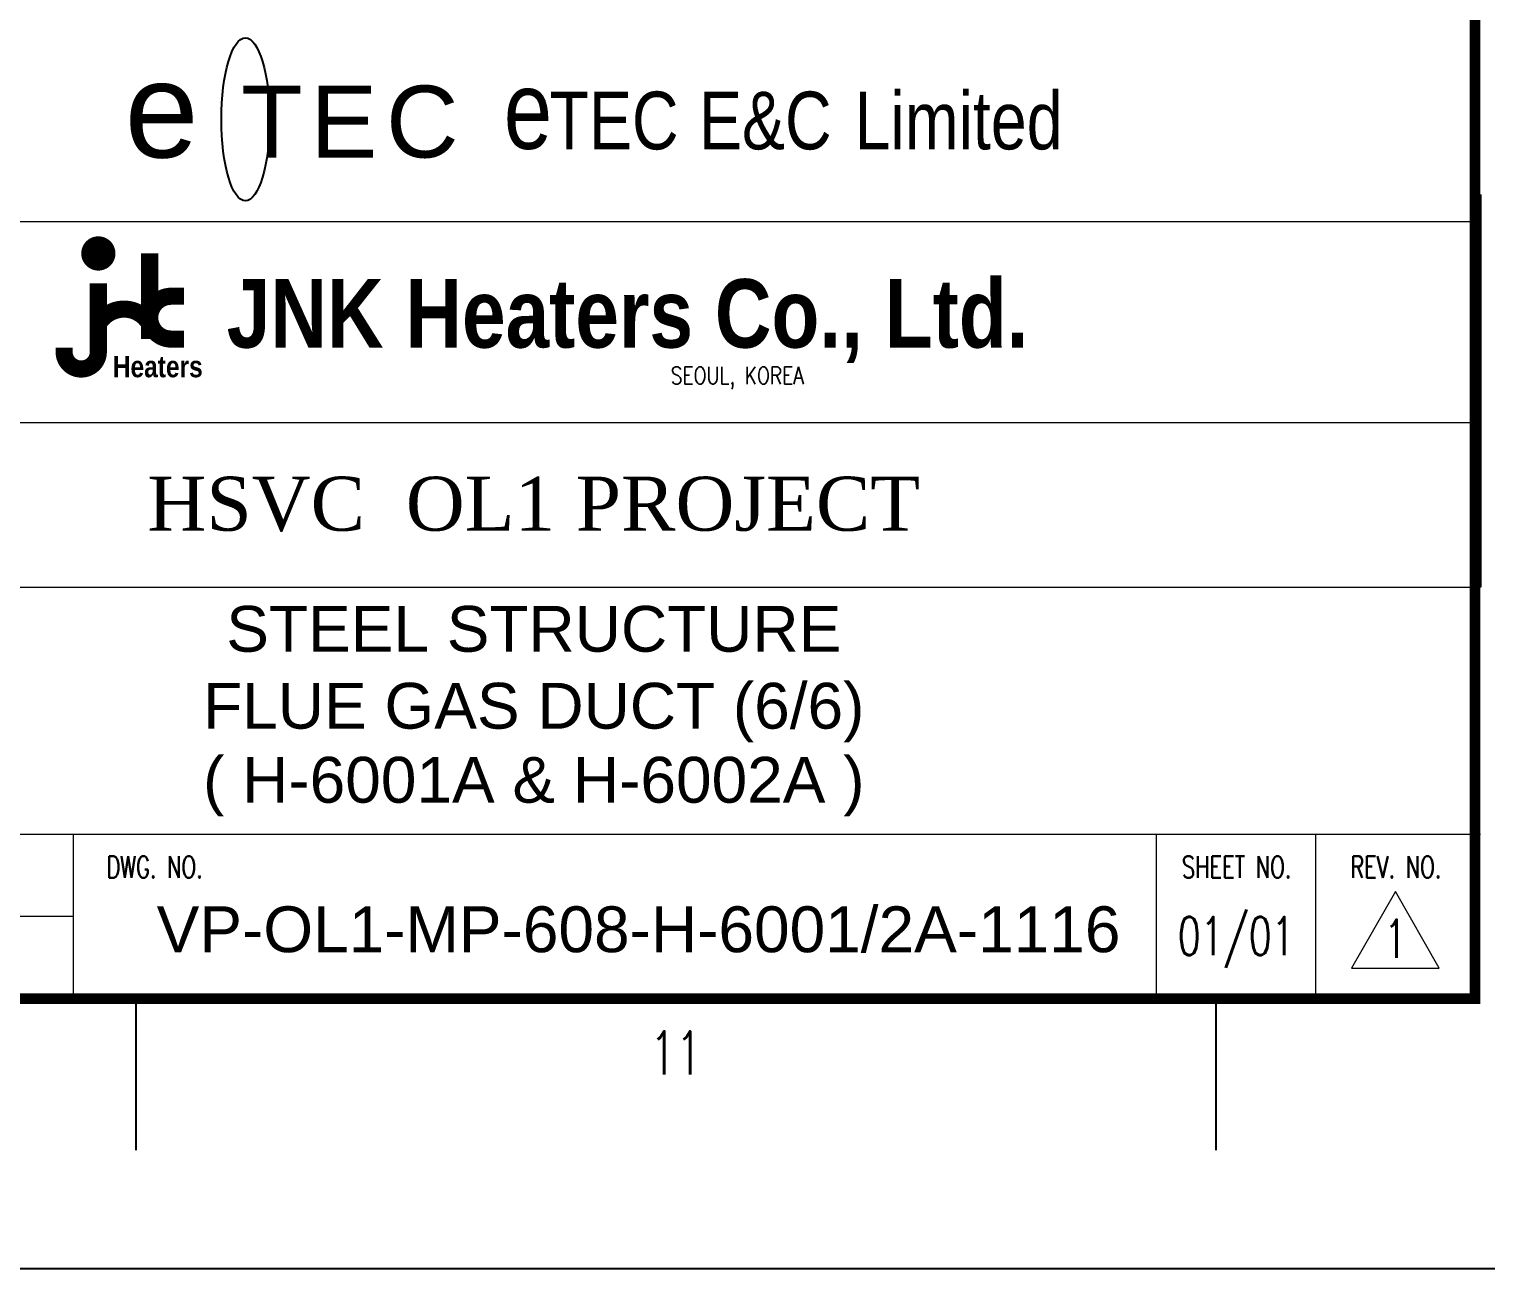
# Model space of a CAD drawing. Header units: millimetres. Extents: x 0 to 134087, y -49114 to 20834.
# Drawn here: x 18972 to 21357, y -49114 to -47085 of the extents above; entities that cross this region are included whole.
import ezdxf
from ezdxf.enums import TextEntityAlignment as Align

# ---------------------------------------------------------------- set-up
doc = ezdxf.new("R2010")
doc.units = ezdxf.units.MM
doc.header["$LTSCALE"] = 35
for name, color, linetype in [('BODER', 7, 'Continuous'), ('border', 130, 'Continuous'), ('CON-R', 1, 'Continuous'), ('CON-Y', 2, 'Continuous'), ('FORM', 7, 'Continuous')]:
    doc.layers.add(name, color=color, linetype=linetype)
doc.styles.add('Arial', font='arial.ttf', dxfattribs={"height": 0.2})
doc.styles.add('Logo', font='ARIALNB.TTF', dxfattribs={"width": 0.8})
doc.styles.add('ROMANS', font='ROMANS.shx', dxfattribs={"width": 0.8})
doc.styles.add('SIMPLEX', font='simplex.shx', dxfattribs={"width": 0.8})
doc.styles.add('time', font='times.ttf', dxfattribs={"height": 5})
doc.styles.add('USER1', font='swiss.ttf', dxfattribs={"width": 0.8, "height": 5})

# ---------------------------------------------------------------- blocks, each defined once
blk = doc.blocks.new('TITLE')
at = {"color": 7}
for p, q in [((823.671, 70.335), (823.671, 44.638)), ((735.61, 17.683), (735.61, 7.78)), ((806.341, 17.683), (806.341, 7.78)), ((841, 0), (0, 0))]:
    blk.add_line(p, q, dxfattribs=at)
at = {"color": 7, "lineweight": 0}
for p, q in [((699.671, 44.638), (823.671, 44.638)), ((699.671, 44.638), (823.671, 44.638)), ((699.671, 44.638), (823.671, 44.638)), ((699.671, 28.465), (823.671, 28.465)), ((731.528, 17.683), (731.528, 28.465)), ((802.46, 17.683), (802.46, 28.465)), ((812.889, 17.683), (812.889, 28.465)), ((731.528, 23.074), (699.671, 23.074))]:
    blk.add_line(p, q, dxfattribs=at)
at = {"color": 7, "const_width": 0.707}
for points in [[(823.317, 17.329), (823.317, 577.171)], [(28.293, 17.683), (823.671, 17.683)]]:
    blk.add_lwpolyline(points, dxfattribs=at)
at = {"color": 7, "lineweight": 0}
blk.add_lwpolyline([(820.971, 19.678), (818.1, 24.701), (815.229, 19.678)], close=True, dxfattribs=at)
at = {"color": 3}
blk.add_ellipse((742.788, 75.256), major_axis=(0, 5.343), ratio=0.29564, dxfattribs=at)
at = {"layer": 'border', "color": 7, "linetype": 'Continuous', "lineweight": 0}
for p, q in [((699.671, 68.573), (823.671, 68.573)), ((699.671, 55.42), (823.671, 55.42))]:
    blk.add_line(p, q, dxfattribs=at)
at = {"color": 6, "style": 'USER1'}
for s, height, p in [('e', 6.247, (734.87, 72.759)), ('T', 4.704, (742.507, 72.759)), ('E', 4.704, (747.032, 72.759)), ('C', 4.704, (751.994, 72.759))]:
    blk.add_text(s, height=height, dxfattribs=at).set_placement(p)
at = {"color": 4, "style": 'USER1', "width": 0.8}
for s, height, p in [('e', 5.105, (759.703, 73.324)), ('TEC', 3.7814, (762.7, 73.291)), ('E&C', 3.7814, (772.487, 73.291)), ('Limited', 3.7814, (782.682, 73.291))]:
    blk.add_text(s, height=height, dxfattribs=at).set_placement(p)
at = {"lineweight": 0, "style": 'time'}
blk.add_text('HSVC  OL1 PROJECT', height=3.53659, dxfattribs=at).set_placement((761.671, 48.328), align=Align.CENTER)
at = {"color": 7, "lineweight": 0, "style": 'ROMANS', "width": 0.7}
blk.add_text('DWG. NO.', height=1.4376, dxfattribs=at).set_placement((733.685, 25.59))
for s, p in [('SHEET NO.', (807.704, 25.59)), ('REV. NO.', (818.132, 25.59))]:
    blk.add_text(s, height=1.4376, dxfattribs=at).set_placement(p, align=Align.CENTER)
at = {"color": 7, "style": 'ROMANS', "width": 0.7}
blk.add_text('11', height=2.8293, dxfattribs=at).set_placement((770.976, 14.146), align=Align.MIDDLE)
at = {"layer": 'BODER', "color": 7, "style": 'ROMANS', "width": 0.7}
blk.add_text('01/01', height=2.5, dxfattribs=at).set_placement((807.672, 21.615), align=Align.MIDDLE)
blk = doc.blocks.new('JNKLOGO')
at = {"layer": 'FORM', "color": 1, "const_width": 20}
blk.add_lwpolyline([(5218.1, 519.6, 1), (5238.1, 519.6, 1)], format="xyb", close=True, dxfattribs=at)
blk.add_lwpolyline([(5288.1, 519.6), (5288.1, 419.6)], dxfattribs=at)
for points in [[(5188.1, 409.6), (5188.1, 404.6, 1), (5228.1, 404.6), (5228.1, 484.6)], [(5328.1, 469.6), (5313.1, 469.6, 1), (5313.1, 419.6), (5328.1, 419.6)], [(5288.1, 437.1, 0.583333), (5228.1, 437.1, 0.583333)]]:
    blk.add_lwpolyline(points, format="xyb", dxfattribs=at)
at = {"layer": 'FORM', "color": 1, "style": 'Logo'}
for s, height, p in [('JNK Heaters Co., Ltd.', 80, (5378.1, 409.6)), ('Heaters', 25, (5245, 375))]:
    blk.add_text(s, height=height, dxfattribs=at).set_placement(p)

msp = doc.modelspace()

# ---------------------------------------------------------------- block references
at = {"linetype": 'ByBlock', "xscale": 24.99999999749996, "yscale": 24.99999999749996, "zscale": 24.99999999749996}
msp.add_blockref('TITLE', (756.2886, -49114.431), dxfattribs=at)
at = {"layer": 'CON-R', "xscale": 1.401400000000102, "yscale": 1.401400000000102, "zscale": 1.401400000000102}
msp.add_blockref('JNKLOGO', (11758.4223, -48180.6619), dxfattribs=at)

# ---------------------------------------------------------------- texts
at = {"layer": 'BODER', "color": 7, "style": 'Arial'}
for s, p in [('STEEL STRUCTURE', (19798.0574, -48066.8153)), ('FLUE GAS DUCT (6/6)', (19798.0574, -48202.0685)), ('( H-6001A & H-6002A )', (19798.0574, -48323.2696))]:
    msp.add_text(s, height=75, dxfattribs=at).set_placement(p, align=Align.MIDDLE)
msp.add_text('VP-OL1-MP-608-H-6001/2A-1116', height=75, dxfattribs=at).set_placement((19969.5886, -48596.1426), align=Align.CENTER)
at = {"layer": 'BODER', "color": 7, "style": 'ROMANS', "width": 0.7}
msp.add_text('1', height=62.5, dxfattribs=at).set_placement((21208.7887, -48574.0556), align=Align.MIDDLE)
at = {"layer": 'CON-Y', "style": 'SIMPLEX', "width": 0.8}
msp.add_text('SEOUL, KOREA', height=28.028, dxfattribs=at).set_placement((20022.2364, -47666.2164))

doc.saveas('drawing.dxf')
